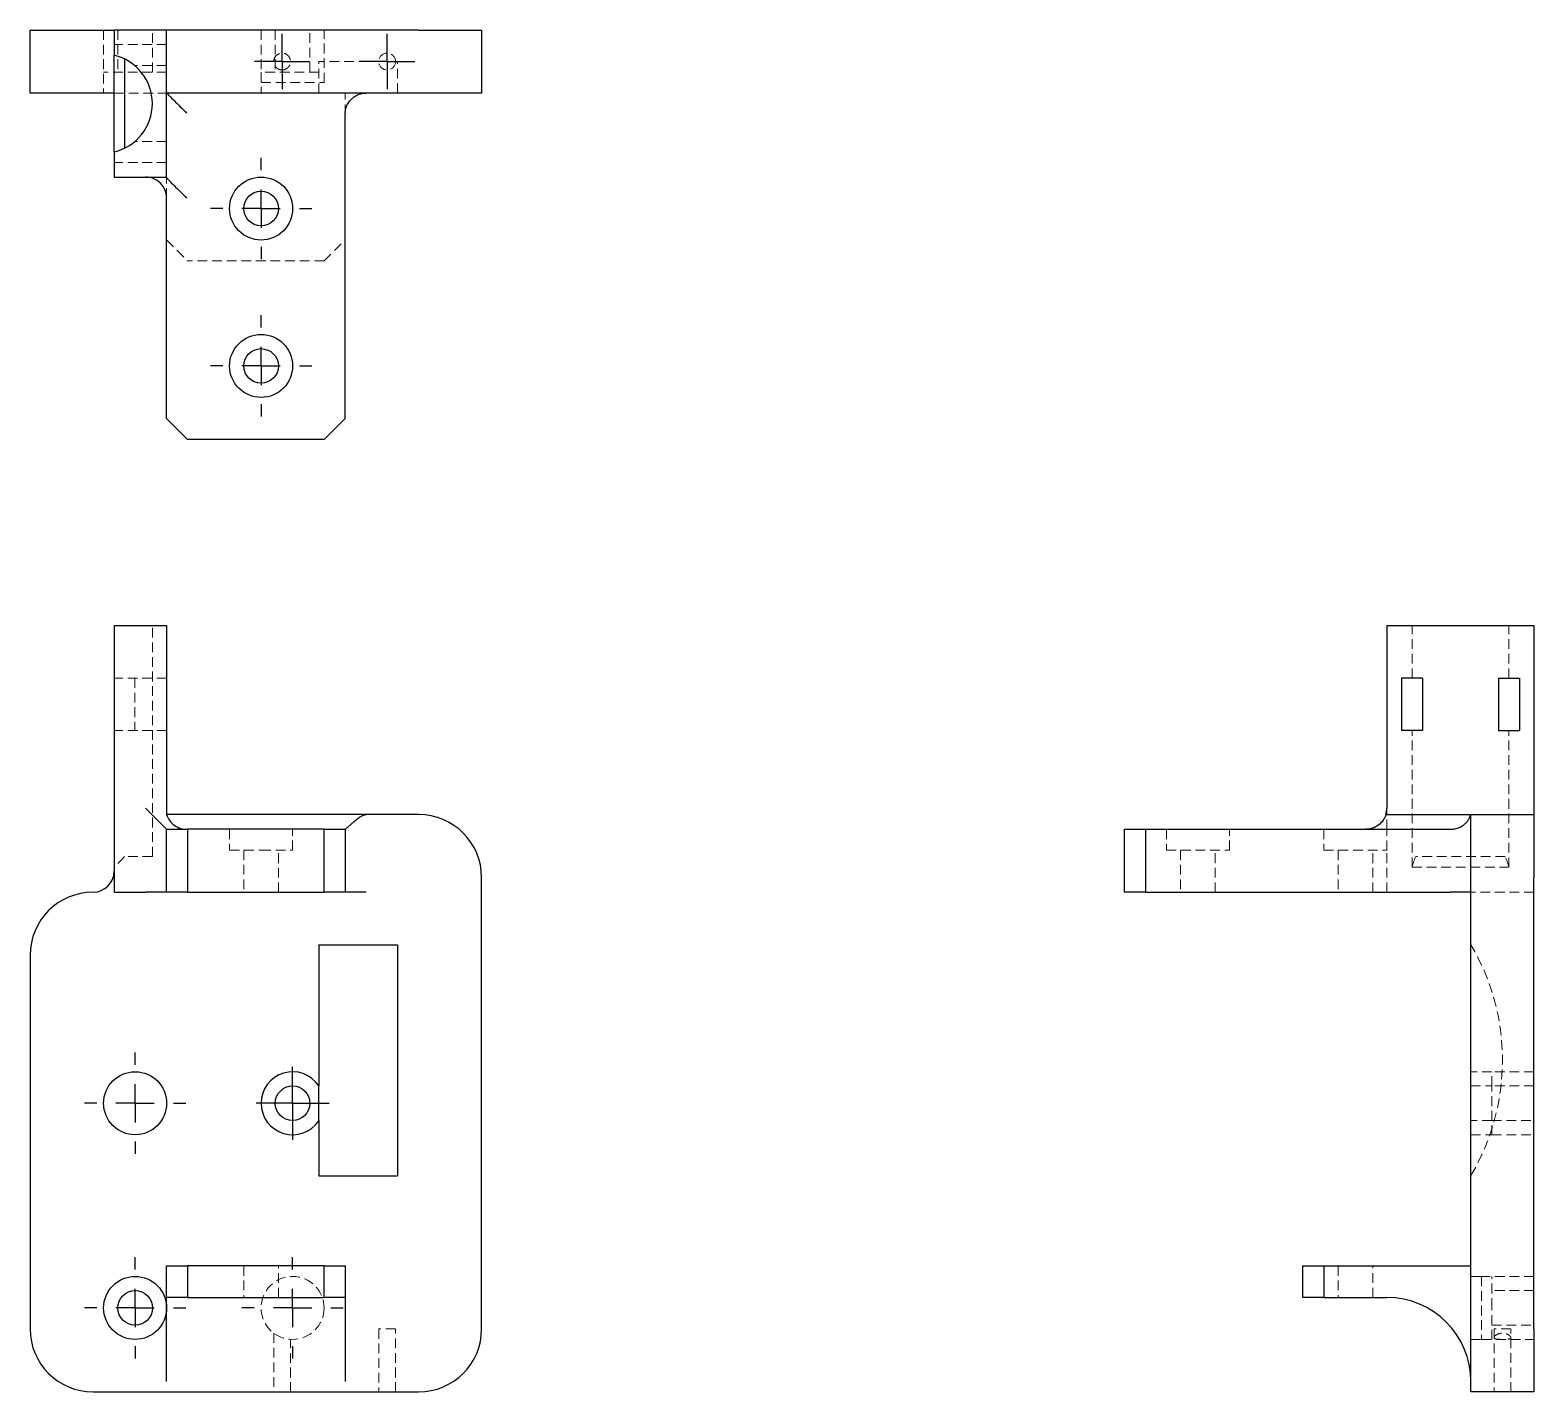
# Model space of a CAD drawing. Header units: millimetres. Extents: x 54 to 250, y 7 to 185.
import ezdxf

# ---------------------------------------------------------------- set-up
doc = ezdxf.new("R2010")
doc.units = ezdxf.units.MM
doc.linetypes.add('HIDDEN', pattern=[1.905, 1.27, -0.635])
doc.layers.add('10', color=7, linetype='Continuous')

# ---------------------------------------------------------------- blocks, each defined once
blk = doc.blocks.new('SW_CENTERMARKSYMBOL_0')
at = {"layer": '10', "color": 0}
for p, q in [((0, 2.5), (0, 4.76)), ((0, 0), (0, 2.5)), ((-2.5, 0), (-4.76, 0)), ((0, 0), (-2.5, 0)), ((0, 0), (0, -2.5)), ((0, 0), (2.5, 0)), ((2.5, 0), (4.76, 0)), ((0, -2.5), (0, -4.76))]:
    blk.add_line(p, q, dxfattribs=at)
blk = doc.blocks.new('SW_CENTERMARKSYMBOL_1')
at = {"layer": '10', "color": 0}
for p, q in [((0, 5), (0, 6.61)), ((0, 0), (0, 2.5)), ((-5, 0), (-6.61, 0)), ((0, 0), (-2.5, 0)), ((0, 0), (0, -2.5)), ((0, 0), (2.5, 0)), ((5, 0), (6.61, 0)), ((0, -5), (0, -6.61))]:
    blk.add_line(p, q, dxfattribs=at)
blk = doc.blocks.new('SW_CENTERMARKSYMBOL_2')
at = {"layer": '10', "color": 0}
for p, q in [((0, 5), (0, 6.61)), ((0, 0), (0, 2.5)), ((-5, 0), (-6.61, 0)), ((0, 0), (-2.5, 0)), ((0, 0), (0, -2.5)), ((0, 0), (2.5, 0)), ((5, 0), (6.61, 0)), ((0, -5), (0, -6.61))]:
    blk.add_line(p, q, dxfattribs=at)
blk = doc.blocks.new('SW_CENTERMARKSYMBOL_3')
at = {"layer": '10', "color": 0}
for p, q in [((0, 5), (0, 6.61)), ((0, 0), (0, 2.5)), ((-5, 0), (-6.61, 0)), ((0, 0), (-2.5, 0)), ((0, 0), (0, -2.5)), ((0, 0), (2.5, 0)), ((5, 0), (6.61, 0)), ((0, -5), (0, -6.61))]:
    blk.add_line(p, q, dxfattribs=at)
blk = doc.blocks.new('SW_CENTERMARKSYMBOL_4')
at = {"layer": '10', "color": 0}
for p, q in [((0, 5), (0, 6.61)), ((0, 0), (0, 2.5)), ((-5, 0), (-6.61, 0)), ((0, 0), (-2.5, 0)), ((0, 0), (0, -2.5)), ((0, 0), (2.5, 0)), ((5, 0), (6.61, 0)), ((0, -5), (0, -6.61))]:
    blk.add_line(p, q, dxfattribs=at)
blk = doc.blocks.new('SW_CENTERMARKSYMBOL_5')
at = {"layer": '10', "color": 0}
for p, q in [((0, 5), (0, 6.61)), ((0, 0), (0, 2.5)), ((-5, 0), (-6.61, 0)), ((0, 0), (-2.5, 0)), ((0, 0), (0, -2.5)), ((0, 0), (2.5, 0)), ((5, 0), (6.61, 0)), ((0, -5), (0, -6.61))]:
    blk.add_line(p, q, dxfattribs=at)
blk = doc.blocks.new('SW_CENTERMARKSYMBOL_6')
at = {"layer": '10', "color": 0}
for p, q in [((0, 2.5), (0, 3.6)), ((0, 0), (0, 2.5)), ((-2.5, 0), (-3.6, 0)), ((0, 0), (-2.5, 0)), ((0, 0), (0, -2.5)), ((0, 0), (2.5, 0)), ((2.5, 0), (3.6, 0)), ((0, -2.5), (0, -3.6))]:
    blk.add_line(p, q, dxfattribs=at)
blk = doc.blocks.new('SW_CENTERMARKSYMBOL_7')
at = {"layer": '10', "color": 0}
for p, q in [((0, 2.5), (0, 3.6)), ((0, 0), (0, 2.5)), ((-2.5, 0), (-3.6, 0)), ((0, 0), (-2.5, 0)), ((0, 0), (0, -2.5)), ((0, 0), (2.5, 0)), ((2.5, 0), (3.6, 0)), ((0, -2.5), (0, -3.6))]:
    blk.add_line(p, q, dxfattribs=at)

msp = doc.modelspace()

# ---------------------------------------------------------------- linework, layer by layer
at = {"color": 7, "linetype": 'Continuous', "lineweight": 25}
for p, q in [((53.55, 176.49), (53.55, 184.71)), ((53.55, 184.71), (61.77, 184.71)), ((61.77, 184.71), (64.51, 184.71)), ((71.36, 184.71), (64.51, 184.71)), ((64.51, 184.71), (64.51, 181.44)), ((71.36, 165.53), (71.36, 184.71)), ((104.23, 184.71), (71.36, 184.71)), ((104.23, 184.71), (112.45, 184.71)), ((112.45, 184.71), (112.45, 176.49)), ((64.51, 168.81), (64.51, 181.44)), ((65.88, 180.95), (65.88, 169.3)), ((61.77, 176.49), (53.55, 176.49)), ((64.51, 176.49), (61.77, 176.49)), ((97.38, 176.49), (71.36, 176.49)), ((104.23, 176.49), (97.38, 176.49)), ((112.45, 176.49), (104.23, 176.49)), ((94.64, 134.03), (94.64, 173.75)), ((64.51, 168.81), (64.51, 165.53)), ((64.51, 165.53), (71.36, 165.53)), ((71.36, 165.53), (71.36, 165.41)), ((71.36, 134.03), (71.36, 162.79)), ((71.36, 134.03), (74.1, 131.29)), ((91.9, 131.29), (94.64, 134.03)), ((91.9, 131.29), (74.1, 131.29)), ((64.51, 107), (71.36, 107)), ((64.51, 107), (64.51, 72.21)), ((71.36, 107), (71.36, 83.16)), ((230.53, 107), (230.53, 83.16)), ((230.53, 107), (249.71, 107)), ((249.71, 107), (249.71, 82.34)), ((235.18, 100.15), (232.44, 100.15)), ((232.44, 100.15), (232.44, 93.3)), ((235.18, 100.15), (235.18, 93.3)), ((245.07, 100.15), (247.81, 100.15)), ((245.07, 100.15), (245.07, 93.3)), ((247.81, 100.15), (247.81, 93.3)), ((235.18, 93.3), (232.44, 93.3)), ((245.07, 93.3), (247.81, 93.3)), ((71.36, 83.16), (71.36, 82.34)), ((97.38, 82.34), (71.36, 82.34)), ((104.23, 82.34), (97.38, 82.34)), ((230.41, 82.34), (241.49, 82.34)), ((241.49, 82.34), (249.71, 82.34)), ((241.49, 74.12), (241.49, 82.34)), ((249.71, 82.34), (249.71, 74.12)), ((71.36, 72.21), (71.36, 80.42)), ((71.36, 80.42), (74.1, 80.42)), ((74.1, 80.42), (74.1, 72.21)), ((91.9, 80.42), (74.1, 80.42)), ((91.9, 72.21), (91.9, 80.42)), ((91.9, 80.42), (94.64, 80.42)), ((94.64, 80.42), (94.64, 72.21)), ((94.64, 80.42), (94.65, 80.42)), ((196.29, 72.21), (196.29, 80.42)), ((196.29, 80.42), (199.03, 80.42)), ((199.03, 80.42), (199.03, 72.21)), ((199.03, 80.42), (238.75, 80.42)), ((238.75, 80.42), (238.88, 80.42)), ((112.45, 15.22), (112.45, 74.12)), ((241.49, 15.22), (241.49, 74.12)), ((249.71, 15.22), (249.71, 74.12)), ((64.51, 72.21), (68.62, 72.21)), ((71.36, 72.21), (68.62, 72.21)), ((74.1, 72.21), (71.36, 72.21)), ((74.1, 72.21), (91.9, 72.21)), ((94.64, 72.21), (91.9, 72.21)), ((97.38, 72.21), (94.64, 72.21)), ((199.03, 72.21), (196.29, 72.21)), ((199.03, 72.21), (238.75, 72.21)), ((241.49, 72.21), (238.75, 72.21)), ((91.22, 65.36), (91.22, 46.94)), ((91.22, 65.36), (101.49, 65.36)), ((101.49, 65.36), (101.49, 35.22)), ((53.55, 63.99), (53.55, 15.22)), ((91.22, 42.4), (91.22, 46.94)), ((91.22, 42.4), (91.22, 35.22)), ((91.22, 35.22), (101.49, 35.22)), ((71.36, 19.33), (71.36, 23.44)), ((71.36, 23.44), (74.1, 23.44)), ((74.1, 23.44), (74.1, 19.33)), ((91.9, 23.44), (74.1, 23.44)), ((91.9, 19.33), (91.9, 23.44)), ((91.9, 23.44), (94.64, 23.44)), ((94.64, 23.44), (94.64, 19.33)), ((219.58, 19.33), (219.58, 23.44)), ((219.58, 23.44), (222.32, 23.44)), ((222.32, 23.44), (222.32, 19.33)), ((222.32, 23.44), (241.49, 23.44)), ((74.1, 19.33), (71.36, 19.33)), ((71.36, 8.37), (71.36, 19.33)), ((74.1, 19.33), (91.9, 19.33)), ((94.64, 19.33), (91.9, 19.33)), ((94.64, 19.33), (94.64, 8.37)), ((222.32, 19.33), (219.58, 19.33)), ((222.32, 19.33), (230.53, 19.33)), ((241.49, 7), (241.49, 15.22)), ((249.71, 15.22), (249.71, 7)), ((61.77, 7), (104.23, 7)), ((249.71, 7), (241.49, 7))]:
    msp.add_line(p, q, dxfattribs=at)
at = {"color": 7, "linetype": 'HIDDEN', "lineweight": 18}
for p, q in [((63.14, 184.71), (63.14, 176.49)), ((64.99, 184.71), (64.99, 179.23)), ((69.51, 179.23), (69.51, 184.71)), ((83.68, 184.71), (83.68, 179.23)), ((85.53, 184.71), (85.53, 179.23)), ((90.05, 179.23), (90.05, 184.71)), ((91.9, 177.86), (91.9, 184.71)), ((71.36, 182.81), (64.51, 182.81)), ((91.22, 176.49), (91.22, 180.61)), ((101.49, 180.61), (91.22, 180.61)), ((101.49, 176.49), (101.49, 180.61)), ((71.36, 179.23), (63.14, 179.23)), ((71.36, 180.07), (67.21, 180.07)), ((91.22, 179.23), (83.68, 179.23)), ((83.68, 179.23), (83.68, 176.49)), ((83.68, 177.86), (91.9, 177.86)), ((64.51, 176.49), (71.36, 176.49)), ((94.64, 173.75), (94.64, 176.49)), ((71.36, 170.18), (67.21, 170.18)), ((71.36, 167.44), (64.51, 167.44)), ((71.36, 162.79), (71.36, 165.41)), ((71.36, 157.32), (74.1, 154.58)), ((91.9, 154.58), (94.64, 157.32)), ((91.9, 154.58), (74.1, 154.58)), ((69.5, 76.86), (69.5, 107)), ((233.81, 100.15), (233.81, 107)), ((246.44, 100.15), (246.44, 107)), ((71.36, 100.15), (64.51, 100.15)), ((67.21, 100.15), (67.21, 93.3)), ((71.36, 93.3), (64.51, 93.3)), ((233.81, 75.49), (233.81, 93.3)), ((246.44, 75.49), (246.44, 93.3)), ((230.53, 80.42), (230.53, 83.16)), ((79.58, 80.42), (79.58, 77.68)), ((87.79, 77.68), (87.79, 80.42)), ((201.77, 80.42), (201.77, 77.68)), ((209.99, 77.68), (209.99, 80.42)), ((222.32, 80.42), (222.32, 77.68)), ((230.53, 77.68), (230.53, 80.42)), ((69.5, 76.86), (65.88, 76.86)), ((79.58, 77.68), (83.68, 77.68)), ((81.42, 77.68), (81.42, 72.21)), ((83.68, 77.68), (87.79, 77.68)), ((85.95, 72.21), (85.95, 77.68)), ((201.77, 77.68), (209.99, 77.68)), ((203.62, 77.68), (203.62, 72.21)), ((208.14, 72.21), (208.14, 77.68)), ((222.32, 77.68), (230.53, 77.68)), ((224.16, 77.68), (224.16, 72.21)), ((228.68, 72.21), (228.68, 77.68)), ((230.53, 72.21), (230.53, 77.68)), ((245.95, 76.86), (234.3, 76.86)), ((233.81, 75.49), (246.44, 75.49)), ((249.71, 72.21), (241.49, 72.21)), ((244.23, 48.78), (241.49, 48.78)), ((244.23, 46.94), (244.23, 48.78)), ((249.71, 48.78), (244.23, 48.78)), ((241.49, 46.94), (244.23, 46.94)), ((244.23, 42.4), (244.23, 46.94)), ((249.71, 46.93), (244.23, 46.93)), ((244.23, 42.4), (241.49, 42.4)), ((244.23, 42.41), (249.71, 42.41)), ((244.23, 40.56), (244.23, 42.4)), ((241.49, 40.56), (244.23, 40.56)), ((244.23, 40.56), (249.71, 40.56)), ((81.42, 23.44), (81.42, 19.33)), ((85.95, 19.33), (85.95, 23.44)), ((224.16, 23.44), (224.16, 19.33)), ((228.68, 19.33), (228.68, 23.44)), ((242.86, 22.07), (241.49, 22.07)), ((242.86, 22.07), (242.86, 13.85)), ((249.71, 22.07), (242.86, 22.07)), ((244.23, 17.96), (244.23, 22.07)), ((249.71, 20.22), (244.23, 20.22)), ((244.23, 13.85), (244.23, 17.96)), ((244.23, 15.7), (249.71, 15.7)), ((85.33, 14.66), (85.33, 7)), ((87.52, 7), (87.52, 13.86)), ((101.22, 15.22), (99.03, 15.22)), ((99.03, 15.22), (99.03, 7)), ((101.22, 7), (101.22, 15.22)), ((241.49, 13.85), (242.86, 13.85)), ((242.86, 13.85), (249.71, 13.85)), ((246.7, 15.22), (244.51, 15.22)), ((244.51, 15.22), (244.51, 7)), ((246.7, 7), (246.7, 15.22))]:
    msp.add_line(p, q, dxfattribs=at)
for centre, radius in [((100.12, 180.6), 1.1), ((87.79, 17.96), 4.11)]:
    msp.add_circle(centre, radius, dxfattribs=at)
at = {"color": 7, "linetype": 'Continuous', "lineweight": 25}
for centre, radius in [((83.68, 161.42), 4.11), ((83.68, 161.42), 2.26), ((83.68, 140.88), 4.11), ((83.68, 140.88), 2.26), ((67.25, 44.67), 4.11), ((87.79, 44.67), 2.26), ((67.25, 17.96), 4.11), ((67.25, 17.96), 2.26)]:
    msp.add_circle(centre, radius, dxfattribs=at)
for centre, radius, start, end in [((63.01, 175.12), 6.49, 283.3146, 76.6854), ((97.38, 173.75), 2.74, 177.36, 180), ((227.79, 83.16), 2.74, 342.5424, 0), ((104.23, 74.12), 8.22, 0, 90), ((61.77, 74.95), 2.74, 270, 0), ((61.77, 63.99), 8.22, 90, 180), ((87.79, 44.67), 4.11, 33.5573, 326.4427), ((230.53, 8.37), 10.96, 0, 90), ((61.77, 15.22), 8.22, 180, 270), ((104.23, 15.22), 8.22, 270, 0)]:
    msp.add_arc(centre, radius, start, end, dxfattribs=at)
at = {"color": 7, "linetype": 'HIDDEN', "lineweight": 18}
for centre, radius, start, end in [((86.42, 180.6), 1.1, 246.1801, 285.1129), ((215.97, 50.29), 29.64, 329.4472, 30.5528)]:
    msp.add_arc(centre, radius, start, end, dxfattribs=at)
for points in [[(86.42, 179.51), (86.28, 179.51), (86.15, 179.53), (85.89, 179.63), (85.78, 179.71), (85.58, 179.89), (85.5, 180), (85.4, 180.2), (85.38, 180.27), (85.34, 180.41), (85.33, 180.48), (85.33, 180.63), (85.33, 180.71), (85.36, 180.85), (85.37, 180.92), (85.45, 181.13), (85.53, 181.25), (85.81, 181.55), (86.06, 181.67), (86.48, 181.71), (86.63, 181.69), (86.9, 181.6), (87.03, 181.53), (87.26, 181.33), (87.35, 181.21), (87.48, 180.94), (87.51, 180.8), (87.53, 180.5), (87.5, 180.35), (87.39, 180.07), (87.31, 179.94), (87.1, 179.73), (86.98, 179.65), (86.71, 179.53), (86.57, 179.51), (86.42, 179.51)], [(244.51, 14.08), (244.51, 14.13), (244.53, 14.19), (244.63, 14.31), (244.71, 14.38), (244.89, 14.5), (245, 14.55), (245.2, 14.62), (245.27, 14.63), (245.41, 14.66), (245.48, 14.67), (245.63, 14.67), (245.71, 14.67), (245.85, 14.65), (245.92, 14.64), (246.13, 14.58), (246.25, 14.53), (246.55, 14.35), (246.67, 14.22), (246.71, 14.06), (246.69, 14.02), (246.6, 13.94), (246.53, 13.92), (246.33, 13.88), (246.21, 13.87), (245.94, 13.86), (245.8, 13.86), (245.5, 13.86), (245.35, 13.86), (245.07, 13.87), (244.94, 13.88), (244.73, 13.91), (244.65, 13.93), (244.53, 13.99), (244.51, 14.03), (244.51, 14.08)]]:
    msp.add_open_spline(points, degree=3, knots=[0, 0, 0, 0, 0.0625, 0.0625, 0.125, 0.125, 0.1875, 0.1875, 0.21875, 0.21875, 0.25, 0.25, 0.28125, 0.28125, 0.3125, 0.3125, 0.375, 0.375, 0.5, 0.5, 0.5625, 0.5625, 0.625, 0.625, 0.6875, 0.6875, 0.75, 0.75, 0.8125, 0.8125, 0.875, 0.875, 0.9375, 0.9375, 1, 1, 1, 1], dxfattribs=at)
at = {"color": 7, "linetype": 'Continuous', "lineweight": 25}
for points, knots in [([(71.36, 176.49), (71.44, 176.41), (71.56, 176.29), (71.9, 175.95), (72.11, 175.74), (72.59, 175.26), (72.86, 174.99), (73.42, 174.43), (73.7, 174.15), (73.97, 173.88)], [0, 0, 0, 0, 0.25, 0.25, 0.5, 0.5, 0.75, 0.75, 1, 1, 1, 1]), ([(94.65, 173.88), (94.66, 174.08), (94.69, 174.27), (94.78, 174.64), (94.85, 174.81), (95.01, 175.14), (95.11, 175.29), (95.32, 175.56), (95.43, 175.68), (95.67, 175.9), (95.8, 176), (96.07, 176.16), (96.21, 176.23), (96.5, 176.35), (96.66, 176.4), (97, 176.47), (97.19, 176.49), (97.38, 176.49)], [0, 0, 0, 0, 0.125, 0.125, 0.25, 0.25, 0.375, 0.375, 0.5, 0.5, 0.625, 0.625, 0.75, 0.75, 0.875, 0.875, 1, 1, 1, 1]), ([(71.36, 162.79), (71.36, 163.12), (71.3, 163.47), (71.03, 164.14), (70.82, 164.46), (70.29, 165), (69.96, 165.21), (69.29, 165.48), (68.94, 165.53), (68.62, 165.53)], [0, 0, 0, 0, 0.25, 0.25, 0.5, 0.5, 0.75, 0.75, 1, 1, 1, 1]), ([(71.36, 165.41), (71.44, 165.33), (71.56, 165.2), (71.9, 164.87), (72.11, 164.66), (72.59, 164.17), (72.86, 163.9), (73.42, 163.35), (73.7, 163.06), (73.97, 162.79)], [0, 0, 0, 0, 0.25, 0.25, 0.5, 0.5, 0.75, 0.75, 1, 1, 1, 1]), ([(71.36, 80.42), (71.36, 80.42), (71.3, 80.48), (71.03, 80.75), (70.82, 80.96), (70.29, 81.49), (69.96, 81.82), (69.29, 82.49), (68.94, 82.84), (68.62, 83.16)], [0, 0, 0, 0, 0.25, 0.25, 0.5, 0.5, 0.75, 0.75, 1, 1, 1, 1]), ([(71.36, 82.34), (71.44, 82.08), (71.56, 81.83), (71.9, 81.35), (72.11, 81.13), (72.59, 80.78), (72.86, 80.64), (73.42, 80.47), (73.7, 80.42), (73.97, 80.42)], [0, 0, 0, 0, 0.25, 0.25, 0.5, 0.5, 0.75, 0.75, 1, 1, 1, 1]), ([(94.65, 80.42), (94.66, 80.42), (94.69, 80.45), (94.78, 80.52), (94.85, 80.58), (95.01, 80.72), (95.11, 80.81), (95.32, 80.99), (95.43, 81.09), (95.67, 81.31), (95.8, 81.42), (96.07, 81.64), (96.21, 81.76), (96.5, 81.98), (96.66, 82.09), (97, 82.27), (97.19, 82.34), (97.38, 82.34)], [0, 0, 0, 0, 0.125, 0.125, 0.25, 0.25, 0.375, 0.375, 0.5, 0.5, 0.625, 0.625, 0.75, 0.75, 0.875, 0.875, 1, 1, 1, 1]), ([(230.41, 82.34), (230.33, 82.08), (230.2, 81.83), (229.87, 81.35), (229.66, 81.13), (229.17, 80.78), (228.9, 80.64), (228.35, 80.47), (228.06, 80.42), (227.79, 80.42)], [0, 0, 0, 0, 0.25, 0.25, 0.5, 0.5, 0.75, 0.75, 1, 1, 1, 1]), ([(238.88, 80.42), (239.08, 80.42), (239.27, 80.45), (239.64, 80.52), (239.81, 80.58), (240.14, 80.72), (240.29, 80.81), (240.56, 80.99), (240.68, 81.09), (240.9, 81.31), (241, 81.42), (241.16, 81.64), (241.23, 81.76), (241.35, 81.98), (241.4, 82.09), (241.47, 82.27), (241.49, 82.34), (241.49, 82.34)], [0, 0, 0, 0, 0.125, 0.125, 0.25, 0.25, 0.375, 0.375, 0.5, 0.5, 0.625, 0.625, 0.75, 0.75, 0.875, 0.875, 1, 1, 1, 1])]:
    msp.add_open_spline(points, degree=3, knots=knots, dxfattribs=at)
at = {"color": 7, "linetype": 'HIDDEN', "lineweight": 18}
for points in [[(65.88, 76.86), (65.44, 76.43), (64.98, 75.97), (64.51, 75.49)], [(234.3, 76.86), (234.09, 76.43), (233.92, 75.97), (233.81, 75.49)], [(246.44, 75.49), (246.33, 75.97), (246.16, 76.43), (245.95, 76.86)]]:
    msp.add_open_spline(points, degree=3, dxfattribs=at)

# ---------------------------------------------------------------- block references
at = {"layer": '10'}
for name, p in [('SW_CENTERMARKSYMBOL_6', (86.42, 180.6)), ('SW_CENTERMARKSYMBOL_7', (100.12, 180.6)), ('SW_CENTERMARKSYMBOL_5', (83.68, 161.42)), ('SW_CENTERMARKSYMBOL_4', (83.68, 140.88)), ('SW_CENTERMARKSYMBOL_2', (67.25, 44.67)), ('SW_CENTERMARKSYMBOL_0', (87.79, 44.67)), ('SW_CENTERMARKSYMBOL_1', (67.25, 17.96)), ('SW_CENTERMARKSYMBOL_3', (87.79, 17.96))]:
    msp.add_blockref(name, p, dxfattribs=at)

doc.saveas('drawing.dxf')
